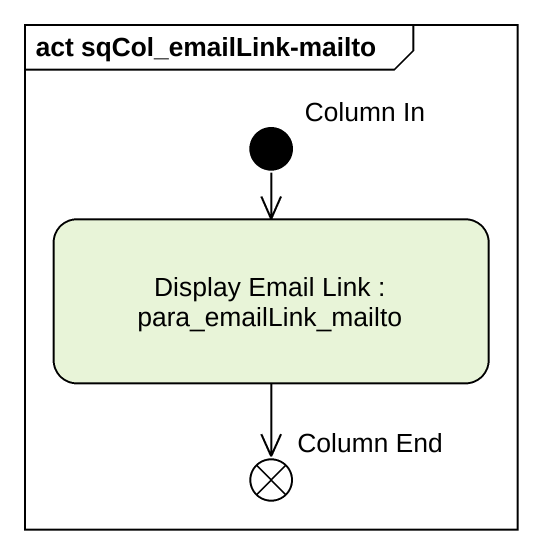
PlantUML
@startuml
mainframe act sqCol_emailLink-mailto
hide empty description
state "Column In" as Column_In <<start>>
state "Display Email Link : para_emailLink_mailto" as Display_Email_Link
state "Column End" as Column_End <<end>>
Column_In --> Display_Email_Link
Display_Email_Link --> Column_End
@enduml
